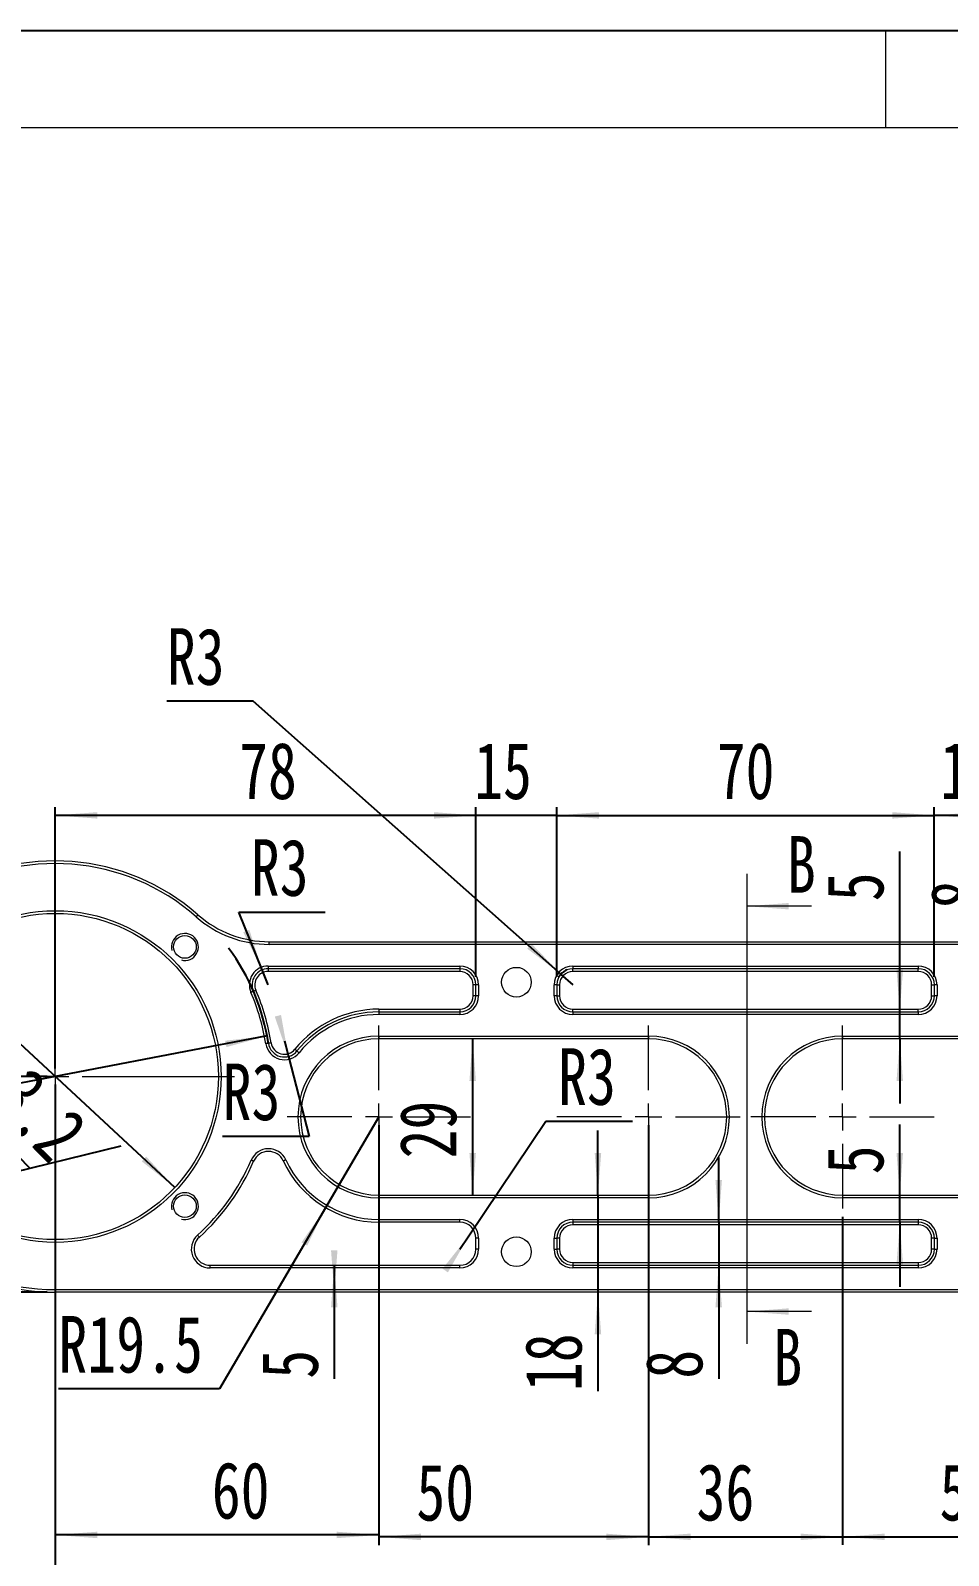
# Model space of a CAD drawing. Header units: millimetres. Extents: x 12 to 1160, y 8 to 1479.
# Drawn here: x 277.2 to 560.9, y 1007.6 to 1479 of the extents above; entities that cross this region are included whole.
import ezdxf

# ---------------------------------------------------------------- set-up
doc = ezdxf.new("R2010")
doc.units = ezdxf.units.MM
doc.linetypes.add('SLD-实线', pattern=[0])
doc.layers.add('图框', color=7, linetype='SLD-实线')
doc.layers.add('标注层', color=96, linetype='SLD-实线')
doc.layers.add('粗实线', color=7, linetype='SLD-实线', lineweight=15)
doc.styles.add('SLDTEXTSTYLE3', font='HYSWLONGFANGSONG.TTF')
doc.dimstyles.new('SLDDIMSTYLE0', dxfattribs={"dimtxt": 17.5, "dimasz": 13, "dimexe": 0, "dimexo": 0.0625, "dimgap": 4.375, "dimtad": 0, "dimtih": 1, "dimtoh": 1, "dimdec": 3, "dimlfac": 3, "dimrnd": 1e-09, "dimzin": 12, "dimdsep": 46, "dimtxsty": 'SLDTEXTSTYLE3', "dimsah": 1, "dimcen": 0, "dimadec": 0, "dimazin": 3, "dimtfac": 1, "dimtdec": 3, "dimtmove": 0, "dimatfit": 3, "dimfxl": 0, "dimfrac": 2, "dimtolj": 1, "dimtzin": 12, "dimarcsym": 0})
doc.dimstyles.new('SLDDIMSTYLE1', dxfattribs={"dimtxt": 17.5, "dimasz": 13, "dimexe": 0, "dimexo": 0.0625, "dimgap": 4.375, "dimtad": 1, "dimlfac": 3, "dimrnd": 1e-09, "dimzin": 12, "dimdsep": 46, "dimtxsty": 'SLDTEXTSTYLE3', "dimsah": 1, "dimcen": 0.09, "dimadec": 0, "dimazin": 3, "dimtfac": 1, "dimtofl": 0, "dimtmove": 0, "dimatfit": 3, "dimfxl": 0, "dimfrac": 2, "dimtolj": 1, "dimtzin": 12, "dimarcsym": 0})
doc.dimstyles.new('SLDDIMSTYLE2', dxfattribs={"dimtxt": 17.5, "dimasz": 13, "dimexe": 0, "dimexo": 0.0625, "dimgap": 4.375, "dimtad": 1, "dimdec": 3, "dimlfac": 3, "dimrnd": 1e-09, "dimzin": 12, "dimdsep": 46, "dimtxsty": 'SLDTEXTSTYLE3', "dimsah": 1, "dimcen": 0.09, "dimadec": 0, "dimazin": 3, "dimtfac": 1, "dimtdec": 3, "dimtofl": 0, "dimtmove": 0, "dimatfit": 3, "dimfxl": 0, "dimfrac": 2, "dimtolj": 1, "dimtzin": 12, "dimarcsym": 0})
doc.dimstyles.new('SLDDIMSTYLE3', dxfattribs={"dimtxt": 17.5, "dimasz": 13, "dimexe": 0, "dimexo": 0.0625, "dimgap": 4.375, "dimtad": 1, "dimdec": 3, "dimlfac": 3, "dimrnd": 1e-09, "dimzin": 12, "dimdsep": 46, "dimtxsty": 'SLDTEXTSTYLE3', "dimsah": 1, "dimcen": 0.09, "dimadec": 0, "dimazin": 3, "dimtfac": 1, "dimtdec": 3, "dimtmove": 0, "dimatfit": 0, "dimfxl": 0, "dimfrac": 2, "dimtolj": 1, "dimtzin": 12, "dimarcsym": 0})
doc.dimstyles.new('SLDDIMSTYLE4', dxfattribs={"dimtxt": 17.5, "dimasz": 13, "dimexe": 0, "dimexo": 0.0625, "dimgap": 4.375, "dimtad": 0, "dimtih": 1, "dimtoh": 1, "dimdec": 3, "dimlfac": 3, "dimrnd": 1e-09, "dimzin": 12, "dimdsep": 46, "dimtxsty": 'SLDTEXTSTYLE3', "dimsah": 1, "dimcen": 0, "dimadec": 0, "dimazin": 3, "dimtfac": 1, "dimtdec": 3, "dimtofl": 0, "dimtmove": 0, "dimatfit": 3, "dimfxl": 0, "dimfrac": 2, "dimtolj": 1, "dimtzin": 12, "dimarcsym": 0})
doc.dimstyles.new('SLDDIMSTYLE5', dxfattribs={"dimtxt": 17.5, "dimasz": 13, "dimexe": 0, "dimexo": 0.0625, "dimgap": 4.375, "dimtad": 0, "dimtih": 1, "dimtoh": 1, "dimdec": 3, "dimlfac": 3, "dimrnd": 1e-09, "dimzin": 12, "dimdsep": 46, "dimtxsty": 'SLDTEXTSTYLE3', "dimsah": 1, "dimcen": 0, "dimadec": 0, "dimazin": 3, "dimtfac": 1, "dimtdec": 3, "dimtofl": 0, "dimtmove": 0, "dimatfit": 3, "dimfxl": 0, "dimfrac": 2, "dimtolj": 1, "dimtzin": 12, "dimarcsym": 0})
doc.dimstyles.new('SLDDIMSTYLE6', dxfattribs={"dimtxt": 17.5, "dimasz": 13, "dimexe": 0, "dimexo": 0.0625, "dimgap": 4.375, "dimtad": 1, "dimlfac": 3, "dimrnd": 1e-09, "dimzin": 12, "dimdsep": 46, "dimtxsty": 'SLDTEXTSTYLE3', "dimsah": 1, "dimcen": 0.09, "dimadec": 0, "dimazin": 3, "dimtol": 1, "dimtp": 0.5, "dimtfac": 1, "dimtmove": 0, "dimatfit": 0, "dimfxl": 0, "dimfrac": 2, "dimtolj": 1, "dimtzin": 0, "dimarcsym": 0})

# ---------------------------------------------------------------- blocks, each defined once
blk = doc.blocks.new('_D_1')
at = {"layer": '标注层'}
for p, q in [((284.86, 1153.17), (284.86, 965.67)), ((711.52, 1153.17), (711.52, 965.67)), ((711.52, 968.17), (284.86, 968.17))]:
    blk.add_line(p, q, dxfattribs=at)
for points in [[(284.86, 968.17), (297.86, 967.17), (297.86, 969.17)], [(711.52, 968.17), (698.52, 969.17), (698.52, 967.17)]]:
    blk.add_solid(points, dxfattribs=at)
at = {"layer": '标注层', "insert": (479.19, 990.73, 0.17), "char_height": 17.5, "attachment_point": 1, "style": 'SLDTEXTSTYLE3'}
blk.add_mtext('256', dxfattribs=at)
blk = doc.blocks.new('_D_2')
at = {"layer": '标注层'}
for p, q in [((350.33, 1168.21), (219.38, 1143.13)), ((219.38, 1143.13), (186.42, 1136.81)), ((186.42, 1136.81), (139.1, 1136.81))]:
    blk.add_line(p, q, dxfattribs=at)
blk.add_arc((284.86, 1155.67), 66.67, 8.6968, 36.5346, dxfattribs=at)
for points in [[(350.33, 1168.21), (337.38, 1166.75), (337.75, 1164.78)], [(219.38, 1143.13), (232.34, 1144.59), (231.96, 1146.55)]]:
    blk.add_solid(points, dxfattribs=at)
at = {"layer": '标注层', "char_height": 17.5, "attachment_point": 1, "style": 'SLDTEXTSTYLE3'}
for s, insert in [('%%c', (139.1, 1159.44, 0.17)), ('80', (159.68, 1159.37, 0.17))]:
    blk.add_mtext(s, dxfattribs=dict(at, insert=insert))
blk = doc.blocks.new('_D_4')
at = {"layer": '标注层'}
for p, q in [((452.57, 1119), (452.57, 1139)), ((452.57, 1119), (452.57, 1089)), ((452.57, 1089), (452.57, 1058.44))]:
    blk.add_line(p, q, dxfattribs=at)
for points in [[(452.57, 1119), (453.57, 1132), (451.57, 1132)], [(452.57, 1089), (451.57, 1076), (453.57, 1076)]]:
    blk.add_solid(points, dxfattribs=at)
at = {"layer": '标注层', "insert": (430.01, 1058.44, 0.17), "char_height": 17.5, "attachment_point": 1, "rotation": 90, "style": 'SLDTEXTSTYLE3'}
blk.add_mtext('18', dxfattribs=at)
blk = doc.blocks.new('_D_5')
at = {"layer": '标注层'}
for p, q in [((284.86, 1153.17), (284.86, 1011.48)), ((384.86, 1140.67), (384.86, 1011.48)), ((384.86, 1013.98), (284.86, 1013.98))]:
    blk.add_line(p, q, dxfattribs=at)
for points in [[(284.86, 1013.98), (297.86, 1012.98), (297.86, 1014.98)], [(384.86, 1013.98), (371.86, 1014.98), (371.86, 1012.98)]]:
    blk.add_solid(points, dxfattribs=at)
at = {"layer": '标注层', "insert": (333.23, 1036.53, 0.17), "char_height": 17.5, "attachment_point": 1, "style": 'SLDTEXTSTYLE3'}
blk.add_mtext('60', dxfattribs=at)
blk = doc.blocks.new('_D_6')
at = {"layer": '标注层'}
for p, q in [((384.86, 1140.67), (384.86, 1010.87)), ((468.19, 1140.67), (468.19, 1010.87)), ((468.19, 1013.37), (384.86, 1013.37))]:
    blk.add_line(p, q, dxfattribs=at)
for points in [[(384.86, 1013.37), (397.86, 1012.37), (397.86, 1014.37)], [(468.19, 1013.37), (455.19, 1014.37), (455.19, 1012.37)]]:
    blk.add_solid(points, dxfattribs=at)
at = {"layer": '标注层', "insert": (396.45, 1035.93, 0.17), "char_height": 17.5, "attachment_point": 1, "style": 'SLDTEXTSTYLE3'}
blk.add_mtext('50', dxfattribs=at)
blk = doc.blocks.new('_D_7')
at = {"layer": '标注层'}
for p, q in [((200.31, 1234.25), (137.66, 1234.25)), ((247.93, 1189.99), (200.31, 1234.25)), ((321.79, 1121.35), (247.93, 1189.99))]:
    blk.add_line(p, q, dxfattribs=at)
for points in [[(247.93, 1189.99), (256.77, 1180.41), (258.13, 1181.87)], [(321.79, 1121.35), (312.95, 1130.93), (311.58, 1129.46)]]:
    blk.add_solid(points, dxfattribs=at)
at = {"layer": '标注层', "char_height": 17.5, "attachment_point": 1, "style": 'SLDTEXTSTYLE3'}
for s, insert in [('%%c', (137.66, 1256.88, -10.17)), ('60.5', (158.23, 1256.81, -10.17))]:
    blk.add_mtext(s, dxfattribs=dict(at, insert=insert))
blk = doc.blocks.new('_D_8')
at = {"layer": '标注层'}
for p, q in [((371.08, 1097.33), (371.08, 1089)), ((371.08, 1089), (371.08, 1062.27))]:
    blk.add_line(p, q, dxfattribs=at)
for points in [[(371.08, 1089), (372.08, 1102), (370.08, 1102)], [(371.08, 1097.33), (370.08, 1084.33), (372.08, 1084.33)]]:
    blk.add_solid(points, dxfattribs=at)
at = {"layer": '标注层', "insert": (348.53, 1062.27, 9.83), "char_height": 17.5, "attachment_point": 1, "rotation": 90, "style": 'SLDTEXTSTYLE3'}
blk.add_mtext('5', dxfattribs=at)
blk = doc.blocks.new('_D_9')
at = {"layer": '标注层'}
for p, q in [((348.8, 1188.63), (341.54, 1206.47)), ((341.54, 1206.47), (368.28, 1206.47)), ((350.69, 1184), (348.8, 1188.63))]:
    blk.add_line(p, q, dxfattribs=at)
blk.add_solid([(348.8, 1188.63), (344.83, 1201.05), (342.97, 1200.3)], dxfattribs=at)
at = {"layer": '标注层', "insert": (345.29, 1229.03, 9.83), "char_height": 17.5, "attachment_point": 1, "style": 'SLDTEXTSTYLE3'}
blk.add_mtext('R3', dxfattribs=at)
blk = doc.blocks.new('_D_10')
at = {"layer": '标注层'}
for p, q in [((355.67, 1166.71), (356.92, 1161.87)), ((356.92, 1161.87), (363.32, 1137.13)), ((363.32, 1137.13), (336.58, 1137.13))]:
    blk.add_line(p, q, dxfattribs=at)
blk.add_solid([(356.92, 1161.87), (354.63, 1174.71), (352.7, 1174.21)], dxfattribs=at)
at = {"layer": '标注层', "insert": (336.58, 1159.69, 9.83), "char_height": 17.5, "attachment_point": 1, "style": 'SLDTEXTSTYLE3'}
blk.add_mtext('R3', dxfattribs=at)
blk = doc.blocks.new('_D_13')
at = {"layer": '标注层'}
for p, q in [((412.65, 1106.48), (436.51, 1141.86)), ((436.51, 1141.86), (463.25, 1141.86)), ((409.86, 1102.33), (412.65, 1106.48))]:
    blk.add_line(p, q, dxfattribs=at)
blk.add_solid([(412.65, 1106.48), (404.56, 1096.26), (406.21, 1095.14)], dxfattribs=at)
at = {"layer": '标注层', "insert": (440.26, 1164.42, -1.5), "char_height": 17.5, "attachment_point": 1, "style": 'SLDTEXTSTYLE3'}
blk.add_mtext('R3', dxfattribs=at)
blk = doc.blocks.new('_D_14')
at = {"layer": '标注层'}
for p, q in [((468.19, 1112.33), (468.19, 1010.9)), ((528.19, 1112.33), (528.19, 1010.9)), ((468.19, 1013.4), (528.19, 1013.4))]:
    blk.add_line(p, q, dxfattribs=at)
for points in [[(468.19, 1013.4), (481.19, 1012.4), (481.19, 1014.4)], [(528.19, 1013.4), (515.19, 1014.4), (515.19, 1012.4)]]:
    blk.add_solid(points, dxfattribs=at)
at = {"layer": '标注层', "insert": (483.03, 1035.96, 0.17), "char_height": 17.5, "attachment_point": 1, "style": 'SLDTEXTSTYLE3'}
blk.add_mtext('36', dxfattribs=at)
blk = doc.blocks.new('_D_15')
at = {"layer": '标注层'}
for p, q in [((200.74, 1155.67), (200.74, 1175.67)), ((282.36, 1155.67), (198.24, 1155.67)), ((200.74, 1155.67), (200.74, 1089)), ((282.36, 1089), (198.24, 1089)), ((200.74, 1089), (200.74, 1069))]:
    blk.add_line(p, q, dxfattribs=at)
for points in [[(200.74, 1155.67), (201.74, 1168.67), (199.74, 1168.67)], [(200.74, 1089), (199.74, 1076), (201.74, 1076)]]:
    blk.add_solid(points, dxfattribs=at)
at = {"layer": '标注层', "attachment_point": 1, "rotation": 90, "style": 'SLDTEXTSTYLE3'}
for s, insert, char_height in [('0.10', (172.35, 1115.83, 0.17), 10.5), ('0', (185.42, 1115.83, 0.17), 10.5), ('+', (172.35, 1109.37, 0.17), 10.5), ('40', (178.18, 1078.69, 0.17), 17.5)]:
    blk.add_mtext(s, dxfattribs=dict(at, insert=insert, char_height=char_height))
blk = doc.blocks.new('_D_17')
at = {"layer": '标注层'}
for p, q in [((489.88, 1110.67), (489.88, 1130.67)), ((489.88, 1110.67), (489.88, 1097.33)), ((489.88, 1097.33), (489.88, 1062.28))]:
    blk.add_line(p, q, dxfattribs=at)
for points in [[(489.88, 1110.67), (490.88, 1123.67), (488.88, 1123.67)], [(489.88, 1097.33), (488.88, 1084.33), (490.88, 1084.33)]]:
    blk.add_solid(points, dxfattribs=at)
at = {"layer": '标注层', "insert": (467.32, 1062.28, 0.17), "char_height": 17.5, "attachment_point": 1, "rotation": 90, "style": 'SLDTEXTSTYLE3'}
blk.add_mtext('8', dxfattribs=at)
blk = doc.blocks.new('_D_18')
at = {"layer": '标注层'}
for p, q in [((545.84, 1119), (545.84, 1140.8)), ((545.84, 1110.67), (545.84, 1119)), ((545.84, 1110.67), (545.84, 1090.67))]:
    blk.add_line(p, q, dxfattribs=at)
for points in [[(545.84, 1119), (546.84, 1132), (544.84, 1132)], [(545.84, 1110.67), (544.84, 1097.67), (546.84, 1097.67)]]:
    blk.add_solid(points, dxfattribs=at)
at = {"layer": '标注层', "insert": (523.28, 1125.46, 0.17), "char_height": 17.5, "attachment_point": 1, "rotation": 90, "style": 'SLDTEXTSTYLE3'}
blk.add_mtext('5', dxfattribs=at)
blk = doc.blocks.new('_D_20')
at = {"layer": '标注层'}
for p, q in [((384.86, 1143.17), (368.42, 1115.13)), ((368.42, 1115.13), (335.58, 1059.11)), ((335.58, 1059.11), (285.84, 1059.11))]:
    blk.add_line(p, q, dxfattribs=at)
blk.add_solid([(368.42, 1115.13), (360.98, 1104.42), (362.71, 1103.41)], dxfattribs=at)
at = {"layer": '标注层', "insert": (285.84, 1081.66, 0.17), "char_height": 17.5, "attachment_point": 1, "style": 'SLDTEXTSTYLE3'}
blk.add_mtext('R19.5', dxfattribs=at)
blk = doc.blocks.new('_D_21')
at = {"layer": '标注层'}
for p, q in [((611.52, 1140.67), (611.52, 1010.9)), ((528.19, 1112.33), (528.19, 1010.9)), ((528.19, 1013.4), (611.52, 1013.4))]:
    blk.add_line(p, q, dxfattribs=at)
for points in [[(528.19, 1013.4), (541.19, 1012.4), (541.19, 1014.4)], [(611.52, 1013.4), (598.52, 1014.4), (598.52, 1012.4)]]:
    blk.add_solid(points, dxfattribs=at)
at = {"layer": '标注层', "insert": (558.14, 1035.96, 0.17), "char_height": 17.5, "attachment_point": 1, "style": 'SLDTEXTSTYLE3'}
blk.add_mtext('50', dxfattribs=at)
blk = doc.blocks.new('_D_23')
at = {"layer": '标注层'}
blk.add_line((413.85, 1167.33), (413.85, 1119), dxfattribs=at)
for points in [[(413.85, 1167.33), (412.85, 1154.33), (414.85, 1154.33)], [(413.85, 1119), (414.85, 1132), (412.85, 1132)]]:
    blk.add_solid(points, dxfattribs=at)
at = {"layer": '标注层', "insert": (391.29, 1130.36, 0.17), "char_height": 17.5, "attachment_point": 1, "rotation": 90, "style": 'SLDTEXTSTYLE3'}
blk.add_mtext('29', dxfattribs=at)
blk = doc.blocks.new('_D_24')
at = {"layer": '标注层'}
for p, q in [((577.95, 1189), (577.95, 1222.73)), ((584.02, 1189), (575.45, 1189)), ((577.95, 1175.67), (577.95, 1189)), ((584.02, 1175.67), (575.45, 1175.67)), ((577.95, 1175.67), (577.95, 1155.67))]:
    blk.add_line(p, q, dxfattribs=at)
for points in [[(577.95, 1189), (578.95, 1202), (576.95, 1202)], [(577.95, 1175.67), (576.95, 1162.67), (578.95, 1162.67)]]:
    blk.add_solid(points, dxfattribs=at)
at = {"layer": '标注层', "insert": (555.4, 1207.41, 0.17), "char_height": 17.5, "attachment_point": 1, "rotation": 90, "style": 'SLDTEXTSTYLE3'}
blk.add_mtext('8', dxfattribs=at)
blk = doc.blocks.new('_D_25')
at = {"layer": '标注层'}
for p, q in [((545.84, 1175.67), (545.84, 1225.19)), ((545.84, 1167.33), (545.84, 1175.67)), ((545.84, 1167.33), (545.84, 1147.33))]:
    blk.add_line(p, q, dxfattribs=at)
for points in [[(545.84, 1175.67), (546.84, 1188.67), (544.84, 1188.67)], [(545.84, 1167.33), (544.84, 1154.33), (546.84, 1154.33)]]:
    blk.add_solid(points, dxfattribs=at)
at = {"layer": '标注层', "insert": (523.28, 1209.86, 0.17), "char_height": 17.5, "attachment_point": 1, "rotation": 90, "style": 'SLDTEXTSTYLE3'}
blk.add_mtext('5', dxfattribs=at)
blk = doc.blocks.new('_D_26')
at = {"layer": '标注层'}
for p, q in [((414.86, 1236.39), (394.86, 1236.39)), ((414.86, 1186.5), (414.86, 1238.89)), ((439.86, 1236.39), (414.86, 1236.39)), ((439.86, 1186.5), (439.86, 1238.89)), ((439.86, 1236.39), (459.86, 1236.39))]:
    blk.add_line(p, q, dxfattribs=at)
for points in [[(414.86, 1236.39), (401.86, 1237.39), (401.86, 1235.39)], [(439.86, 1236.39), (452.86, 1235.39), (452.86, 1237.39)]]:
    blk.add_solid(points, dxfattribs=at)
at = {"layer": '标注层', "insert": (414.3, 1258.95, 0.17), "char_height": 17.5, "attachment_point": 1, "style": 'SLDTEXTSTYLE3'}
blk.add_mtext('15', dxfattribs=at)
blk = doc.blocks.new('_D_27')
at = {"layer": '标注层'}
for p, q in [((439.86, 1186.5), (439.86, 1238.89)), ((439.86, 1236.39), (556.52, 1236.39)), ((556.52, 1186.5), (556.52, 1238.89))]:
    blk.add_line(p, q, dxfattribs=at)
for points in [[(439.86, 1236.39), (452.86, 1235.39), (452.86, 1237.39)], [(556.52, 1236.39), (543.52, 1237.39), (543.52, 1235.39)]]:
    blk.add_solid(points, dxfattribs=at)
at = {"layer": '标注层', "insert": (489.27, 1258.95, 0.17), "char_height": 17.5, "attachment_point": 1, "style": 'SLDTEXTSTYLE3'}
blk.add_mtext('70', dxfattribs=at)
blk = doc.blocks.new('_D_28')
at = {"layer": '标注层'}
for p, q in [((556.52, 1186.5), (556.52, 1238.89)), ((581.52, 1236.39), (556.52, 1236.39)), ((581.52, 1186.5), (581.52, 1238.89))]:
    blk.add_line(p, q, dxfattribs=at)
for points in [[(556.52, 1236.39), (569.52, 1235.39), (569.52, 1237.39)], [(581.52, 1236.39), (568.52, 1237.39), (568.52, 1235.39)]]:
    blk.add_solid(points, dxfattribs=at)
at = {"layer": '标注层', "insert": (558.35, 1258.95, 0.17), "char_height": 17.5, "attachment_point": 1, "style": 'SLDTEXTSTYLE3'}
blk.add_mtext('15', dxfattribs=at)
blk = doc.blocks.new('_D_29')
at = {"layer": '标注层'}
for p, q in [((284.86, 1158.17), (284.86, 1238.89)), ((414.86, 1236.39), (284.86, 1236.39)), ((414.86, 1186.5), (414.86, 1238.89))]:
    blk.add_line(p, q, dxfattribs=at)
for points in [[(284.86, 1236.39), (297.86, 1235.39), (297.86, 1237.39)], [(414.86, 1236.39), (401.86, 1237.39), (401.86, 1235.39)]]:
    blk.add_solid(points, dxfattribs=at)
at = {"layer": '标注层', "insert": (341.66, 1258.95, 0.17), "char_height": 17.5, "attachment_point": 1, "style": 'SLDTEXTSTYLE3'}
blk.add_mtext('78', dxfattribs=at)
blk = doc.blocks.new('_D_30')
at = {"layer": '标注层'}
for p, q in [((346.07, 1271.7), (319.33, 1271.7)), ((441.12, 1187.32), (346.07, 1271.7)), ((444.86, 1184), (441.12, 1187.32))]:
    blk.add_line(p, q, dxfattribs=at)
blk.add_arc((444.86, 1184), 5, 111.8382, 153.4349, dxfattribs=at)
blk.add_solid([(441.12, 1187.32), (432.06, 1196.7), (430.73, 1195.2)], dxfattribs=at)
at = {"layer": '标注层', "insert": (319.33, 1294.26, 0.17), "char_height": 17.5, "attachment_point": 1, "style": 'SLDTEXTSTYLE3'}
blk.add_mtext('R3', dxfattribs=at)
blk = doc.blocks.new('SW_CENTERMARKSYMBOL_3')
at = {"color": 0, "linetype": 'SLD-实线', "lineweight": 0}
for p, q in [((0, 8.33), (0, 55.42)), ((-8.33, 0), (-55.42, 0)), ((0, 0), (-4.17, 0)), ((0, 0), (0, 4.17)), ((0, 0), (0, -4.17)), ((0, 0), (4.17, 0)), ((8.33, 0), (55.42, 0)), ((0, -8.33), (0, -55.42))]:
    blk.add_line(p, q, dxfattribs=at)
blk = doc.blocks.new('SW_CENTERMARKSYMBOL_4')
at = {"color": 0, "linetype": 'SLD-实线', "lineweight": 0}
for p, q in [((0, 8.33), (0, 28.33)), ((-8.33, 0), (-28.33, 0)), ((0, 0), (-4.17, 0)), ((0, 0), (0, 4.17)), ((0, 0), (0, -4.17)), ((0, 0), (4.17, 0)), ((8.33, 0), (28.33, 0)), ((0, -8.33), (0, -28.33))]:
    blk.add_line(p, q, dxfattribs=at)
blk = doc.blocks.new('SW_CENTERMARKSYMBOL_5')
at = {"color": 0, "linetype": 'SLD-实线', "lineweight": 0}
for p, q in [((0, 8.33), (0, 28.33)), ((0, 8.33), (0, 28.33)), ((-8.33, 0), (-28.33, 0)), ((-8.33, 0), (-28.33, 0)), ((0, 0), (-4.17, 0)), ((0, 0), (-4.17, 0)), ((0, 0), (0, 4.17)), ((0, 0), (0, 4.17)), ((0, 0), (0, -4.17)), ((0, 0), (4.17, 0)), ((0, 0), (0, -4.17)), ((0, 0), (4.17, 0)), ((8.33, 0), (28.33, 0)), ((8.33, 0), (28.33, 0)), ((0, -8.33), (0, -28.33)), ((0, -8.33), (0, -28.33))]:
    blk.add_line(p, q, dxfattribs=at)
blk = doc.blocks.new('SW_CENTERMARKSYMBOL_6')
at = {"color": 0, "linetype": 'SLD-实线', "lineweight": 0}
for p, q in [((0, 8.33), (0, 28.33)), ((0, 8.33), (0, 28.33)), ((-8.33, 0), (-28.33, 0)), ((-8.33, 0), (-28.33, 0)), ((0, 0), (-4.17, 0)), ((0, 0), (-4.17, 0)), ((0, 0), (0, 4.17)), ((0, 0), (0, 4.17)), ((0, 0), (0, -4.17)), ((0, 0), (4.17, 0)), ((0, 0), (0, -4.17)), ((0, 0), (4.17, 0)), ((8.33, 0), (28.33, 0)), ((8.33, 0), (28.33, 0)), ((0, -8.33), (0, -28.33)), ((0, -8.33), (0, -28.33))]:
    blk.add_line(p, q, dxfattribs=at)
blk = doc.blocks.new('SW_SFSYMBOL_1')
at = {"layer": '标注层', "color": 0}
for p, q in [((-12.16, -23.31), (-4.62, 4.71)), ((16.02, -16.36), (-4.62, 4.71)), ((-12.16, -23.31), (44.2, -9.41))]:
    blk.add_line(p, q, dxfattribs=at)
at = {"layer": '标注层', "color": 0, "insert": (16.12, 15.78), "char_height": 17.5, "attachment_point": 1, "rotation": 314.3885, "style": 'SLDTEXTSTYLE3'}
blk.add_mtext('3.2', dxfattribs=at)

msp = doc.modelspace()

# ---------------------------------------------------------------- linework, layer by layer
at = {"color": 7, "linetype": 'SLD-实线', "lineweight": 0}
for p, q in [((498.55657, 1218.32433), (498.55657, 1073.03447)), ((518.55657, 1208.32433), (498.55657, 1208.32433)), ((518.55657, 1083.03447), (498.55657, 1083.03447))]:
    msp.add_line(p, q, dxfattribs=at)
at = {"color": 7, "linetype": 'SLD-实线', "lineweight": 15}
for p, q in [((351.00165, 1196.5016), (351.00165, 1197.33494)), ((351.00165, 1197.33494), (645.38075, 1197.33494)), ((645.38075, 1196.5016), (351.00165, 1196.5016)), ((350.68592, 1189.83494), (350.68592, 1189.0016)), ((350.68592, 1189.83494), (409.85787, 1189.83494)), ((409.85787, 1189.0016), (350.68592, 1189.0016)), ((350.68592, 1189.0016), (350.68592, 1188.16827)), ((409.85787, 1188.16827), (350.68592, 1188.16827)), ((409.85787, 1189.83494), (409.85787, 1189.0016)), ((409.85787, 1189.0016), (409.85787, 1188.16827)), ((444.85786, 1189.83494), (551.52454, 1189.83494)), ((444.85786, 1189.83494), (444.85786, 1189.0016)), ((551.52454, 1189.0016), (444.85786, 1189.0016)), ((444.85786, 1188.16827), (444.85786, 1189.0016)), ((551.52454, 1188.16827), (444.85786, 1188.16827)), ((551.52454, 1189.83494), (551.52454, 1189.0016)), ((551.52454, 1188.16827), (551.52454, 1189.0016)), ((414.85787, 1184.0016), (414.02453, 1184.0016)), ((414.02453, 1180.66827), (414.02453, 1184.0016)), ((415.6912, 1184.0016), (414.85787, 1184.0016)), ((414.85787, 1180.66827), (414.85787, 1184.0016)), ((415.6912, 1184.0016), (415.6912, 1180.66827)), ((439.02453, 1180.66827), (439.02453, 1184.0016)), ((439.85787, 1184.0016), (439.02453, 1184.0016)), ((439.85787, 1184.0016), (439.85787, 1180.66827)), ((439.85787, 1184.0016), (440.6912, 1184.0016)), ((440.6912, 1184.0016), (440.6912, 1180.66827)), ((555.6912, 1184.0016), (556.52453, 1184.0016)), ((555.6912, 1180.66827), (555.6912, 1184.0016)), ((557.35787, 1184.0016), (556.52453, 1184.0016)), ((556.52453, 1180.66827), (556.52453, 1184.0016)), ((557.35787, 1184.0016), (557.35787, 1180.66827)), ((414.85787, 1180.66827), (414.02453, 1180.66827)), ((415.6912, 1180.66827), (414.85787, 1180.66827)), ((439.85787, 1180.66827), (439.02453, 1180.66827)), ((439.85787, 1180.66827), (440.6912, 1180.66827)), ((555.6912, 1180.66827), (556.52453, 1180.66827)), ((557.35787, 1180.66827), (556.52453, 1180.66827)), ((384.85786, 1176.5016), (409.85787, 1176.5016)), ((384.85786, 1176.5016), (384.85786, 1175.66827)), ((384.85786, 1175.66827), (409.85787, 1175.66827)), ((384.85786, 1175.66827), (384.85786, 1174.83494)), ((409.85787, 1174.83494), (384.85786, 1174.83494)), ((409.85787, 1176.5016), (409.85787, 1175.66827)), ((409.85787, 1175.66827), (409.85787, 1174.83494)), ((444.85786, 1175.66827), (444.85786, 1176.5016)), ((444.85786, 1176.5016), (551.52454, 1176.5016)), ((444.85786, 1175.66827), (444.85786, 1174.83494)), ((444.85786, 1175.66827), (551.52454, 1175.66827)), ((551.52454, 1174.83494), (444.85786, 1174.83494)), ((551.52454, 1175.66827), (551.52454, 1176.5016)), ((551.52454, 1175.66827), (551.52454, 1174.83494)), ((384.85786, 1168.16827), (468.1912, 1168.16827)), ((384.85786, 1168.16827), (384.85786, 1167.33494)), ((468.1912, 1167.33494), (384.85786, 1167.33494)), ((468.1912, 1168.16827), (468.1912, 1167.33494)), ((528.1912, 1168.16827), (611.52454, 1168.16827)), ((528.1912, 1168.16827), (528.1912, 1167.33494)), ((611.52454, 1167.33494), (528.1912, 1167.33494)), ((384.85786, 1119.0016), (384.85786, 1118.16827)), ((384.85786, 1119.0016), (468.1912, 1119.0016)), ((468.1912, 1118.16827), (384.85786, 1118.16827)), ((468.1912, 1119.0016), (468.1912, 1118.16827)), ((528.1912, 1119.0016), (528.1912, 1118.16827)), ((528.1912, 1119.0016), (611.52454, 1119.0016)), ((611.52454, 1118.16827), (528.1912, 1118.16827)), ((384.85786, 1110.66827), (384.85786, 1111.5016)), ((384.85786, 1111.5016), (409.85787, 1111.5016)), ((409.85787, 1110.66827), (384.85786, 1110.66827)), ((409.85787, 1110.66827), (409.85787, 1111.5016)), ((444.85786, 1111.5016), (551.52454, 1111.5016)), ((444.85786, 1111.5016), (444.85786, 1110.66827)), ((551.52454, 1110.66827), (444.85786, 1110.66827)), ((444.85786, 1110.66827), (444.85786, 1109.83494)), ((551.52454, 1109.83494), (444.85786, 1109.83494)), ((551.52454, 1111.5016), (551.52454, 1110.66827)), ((551.52454, 1110.66827), (551.52454, 1109.83494)), ((415.6912, 1105.66827), (414.85787, 1105.66827)), ((414.85787, 1102.33493), (414.85787, 1105.66827)), ((415.6912, 1105.66827), (415.6912, 1102.33493)), ((439.02453, 1102.33493), (439.02453, 1105.66827)), ((439.02453, 1105.66827), (439.85787, 1105.66827)), ((439.85787, 1105.66827), (439.85787, 1102.33493)), ((440.6912, 1105.66827), (439.85787, 1105.66827)), ((440.6912, 1105.66827), (440.6912, 1102.33493)), ((555.6912, 1102.33493), (555.6912, 1105.66827)), ((556.52453, 1105.66827), (555.6912, 1105.66827)), ((556.52453, 1105.66827), (557.35787, 1105.66827)), ((556.52453, 1102.33493), (556.52453, 1105.66827)), ((557.35787, 1105.66827), (557.35787, 1102.33493)), ((415.6912, 1102.33493), (414.85787, 1102.33493)), ((439.02453, 1102.33493), (439.85787, 1102.33493)), ((440.6912, 1102.33493), (439.85787, 1102.33493)), ((556.52453, 1102.33493), (555.6912, 1102.33493)), ((556.52453, 1102.33493), (557.35787, 1102.33493)), ((332.72923, 1096.5016), (332.72923, 1097.33494)), ((332.72923, 1097.33494), (409.85787, 1097.33494)), ((409.85787, 1096.5016), (332.72923, 1096.5016)), ((409.85787, 1096.5016), (409.85787, 1097.33494)), ((444.85786, 1098.16827), (551.52454, 1098.16827)), ((444.85786, 1098.16827), (444.85786, 1097.33494)), ((444.85786, 1097.33494), (551.52454, 1097.33494)), ((444.85786, 1097.33494), (444.85786, 1096.5016)), ((551.52454, 1096.5016), (444.85786, 1096.5016)), ((551.52454, 1098.16827), (551.52454, 1097.33494)), ((551.52454, 1097.33494), (551.52454, 1096.5016)), ((284.85786, 1089.83493), (711.52454, 1089.83493)), ((284.85786, 1089.83493), (284.85786, 1089.0016)), ((711.52454, 1089.0016), (284.85786, 1089.0016))]:
    msp.add_line(p, q, dxfattribs=at)
at = {"color": 7, "linetype": 'SLD-实线', "lineweight": 15, "flags": 128}
for points in [[(328.40253, 1205.04327), (328.51006, 1205.1652), (328.61345, 1205.28245), (328.70876, 1205.3905), (328.79228, 1205.48521), (328.86082, 1205.56294), (328.91176, 1205.62069), (328.94313, 1205.65626), (328.95372, 1205.66827)], [(346.09327, 1182.02486), (346.07856, 1182.01853), (346.03501, 1181.99978), (345.96427, 1181.96933), (345.86907, 1181.92836), (345.75309, 1181.87844), (345.62074, 1181.82148), (345.47716, 1181.75968), (345.32782, 1181.6954)], [(346.09327, 1182.02486), (346.10797, 1182.03119), (346.15154, 1182.04994), (346.22227, 1182.08038), (346.31746, 1182.12135), (346.43345, 1182.17128), (346.56579, 1182.22824), (346.70939, 1182.29004), (346.85871, 1182.35432)], [(350.72843, 1165.94025), (350.71261, 1165.93779), (350.66576, 1165.93048), (350.58966, 1165.91861), (350.48726, 1165.90265), (350.36249, 1165.88319), (350.22014, 1165.86099), (350.06569, 1165.8369), (349.90505, 1165.81185)], [(351.55182, 1166.06865), (351.39118, 1166.0436), (351.23672, 1166.01952), (351.09436, 1165.99732), (350.96959, 1165.97786), (350.86719, 1165.96189), (350.7911, 1165.95003), (350.74425, 1165.94272), (350.72843, 1165.94025)], [(358.91196, 1164.09483), (359.03851, 1163.99277), (359.16019, 1163.89462), (359.27233, 1163.80418), (359.37062, 1163.7249), (359.45129, 1163.65984), (359.51123, 1163.61149), (359.54814, 1163.58172), (359.56061, 1163.57167)], [(359.56061, 1163.57167), (359.57307, 1163.56161), (359.60998, 1163.53184), (359.66992, 1163.4835), (359.7506, 1163.41844), (359.84888, 1163.33916), (359.96103, 1163.24871), (360.08271, 1163.15057), (360.20925, 1163.0485)], [(346.17316, 1129.49806), (346.15843, 1129.50434), (346.11482, 1129.52296), (346.04399, 1129.55319), (345.94867, 1129.59387), (345.83253, 1129.64344), (345.70002, 1129.7), (345.55623, 1129.76136), (345.40671, 1129.82518)], [(355.31661, 1129.61969), (355.33116, 1129.62636), (355.37426, 1129.64613), (355.44426, 1129.67824), (355.53846, 1129.72144), (355.65325, 1129.77408), (355.78421, 1129.83414), (355.9263, 1129.89931), (356.07408, 1129.96709)], [(329.38936, 1106.05587), (329.37866, 1106.06778), (329.34699, 1106.10307), (329.29555, 1106.16038), (329.22633, 1106.2375), (329.14197, 1106.33148), (329.04574, 1106.4387), (328.94132, 1106.55504), (328.83271, 1106.67602)]]:
    msp.add_lwpolyline(points, dxfattribs=at)
at = {"color": 7, "linetype": 'SLD-实线', "lineweight": 15}
for centre, radius in [((284.85787, 1155.66827), 51.25), ((284.85787, 1155.66827), 50.41667), ((324.92725, 1195.73765), 3.5), ((427.35787, 1184.83494), 4.58333), ((324.92725, 1115.59889), 3.5), ((427.35787, 1101.5016), 4.58333)]:
    msp.add_circle(centre, radius, dxfattribs=at)
for centre, radius, start, end in [((284.85787, 1155.66827), 66.66667, 48.5903779, 270), ((284.85787, 1155.66827), 65.83333, 48.5903779, 270), ((351.00165, 1230.66827), 34.16667, 228.5903779, 270), ((351.00165, 1230.66827), 33.33333, 228.5903779, 270), ((350.68593, 1184.0016), 5.83333, 90, 203.2877319), ((350.68593, 1184.0016), 5, 90, 203.2877319), ((350.68593, 1184.0016), 4.16667, 90, 203.2877319), ((409.85787, 1184.0016), 5.83333, 0, 90), ((409.85787, 1184.0016), 5, 0, 90), ((409.85787, 1184.0016), 4.16667, 0, 90), ((444.85787, 1184.0016), 5.83333, 90, 180), ((444.85787, 1184.0016), 5, 90, 180), ((444.85787, 1184.0016), 4.16667, 90, 180), ((551.52453, 1184.0016), 5.83333, 0, 90), ((551.52453, 1184.0016), 5, 0, 90), ((551.52453, 1184.0016), 4.16667, 0, 90), ((284.85787, 1155.66827), 65.83333, 8.8634279, 23.2877319), ((284.85787, 1155.66827), 66.66667, 8.8634279, 23.2877319), ((284.85787, 1155.66827), 67.5, 8.8634279, 23.2877319), ((409.85787, 1180.66827), 5.83333, 270, 0), ((409.85787, 1180.66827), 5, 270, 0), ((409.85787, 1180.66827), 4.16667, 270, 0), ((444.85787, 1180.66827), 5.83333, 180, 270), ((444.85787, 1180.66827), 5, 180, 270), ((444.85787, 1180.66827), 4.16667, 180, 270), ((551.52453, 1180.66827), 5.83333, 270, 0), ((551.52453, 1180.66827), 5, 270, 0), ((551.52453, 1180.66827), 4.16667, 270, 0), ((384.85787, 1143.16827), 33.33333, 90, 141.112237), ((384.85787, 1143.16827), 32.5, 90, 141.112237), ((384.85787, 1143.16827), 31.66667, 90, 141.112237), ((355.66872, 1166.71065), 5.83333, 188.8634279, 321.112237), ((355.66872, 1166.71065), 5, 188.8634279, 321.112237), ((355.66872, 1166.71065), 4.16667, 188.8634279, 321.112237), ((384.85787, 1143.16827), 25, 90, 270), ((384.85787, 1143.16827), 24.16667, 90, 270), ((468.1912, 1143.16827), 25, 270, 90), ((468.1912, 1143.16827), 24.16667, 270, 90), ((528.1912, 1143.16827), 25, 90, 270), ((528.1912, 1143.16827), 24.16667, 90, 270), ((350.7718, 1127.53529), 5.83333, 24.6377303, 156.8865394), ((350.7718, 1127.53529), 5, 24.6377303, 156.8865394), ((284.85787, 1155.66827), 65.83333, 311.9107659, 336.8865394), ((284.85787, 1155.66827), 66.66667, 311.9107659, 336.8865394), ((384.85787, 1143.16827), 32.5, 204.6377303, 270), ((384.85787, 1143.16827), 31.66667, 204.6377303, 270), ((409.85787, 1105.66827), 5.83333, 0, 90), ((409.85787, 1105.66827), 5, 0, 90), ((444.85787, 1105.66827), 5.83333, 90, 180), ((444.85787, 1105.66827), 5, 90, 180), ((444.85787, 1105.66827), 4.16667, 90, 180), ((551.52453, 1105.66827), 5.83333, 0, 90), ((551.52453, 1105.66827), 5, 0, 90), ((551.52453, 1105.66827), 4.16667, 0, 90), ((332.72922, 1102.33494), 5.83333, 131.9107659, 270), ((332.72922, 1102.33494), 5, 131.9107659, 270), ((409.85787, 1102.33494), 5.83333, 270, 0), ((409.85787, 1102.33494), 5, 270, 0), ((444.85787, 1102.33494), 5.83333, 180, 270), ((444.85787, 1102.33494), 5, 180, 270), ((444.85787, 1102.33494), 4.16667, 180, 270), ((551.52453, 1102.33494), 5.83333, 270, 0), ((551.52453, 1102.33494), 5, 270, 0), ((551.52453, 1102.33494), 4.16667, 270, 0)]:
    msp.add_arc(centre, radius, start, end, dxfattribs=at)
at = {"color": 7, "linetype": 'SLD-实线', "lineweight": 0}
for centre in [(324.92725, 1195.73765), (324.92725, 1115.59889)]:
    msp.add_arc(centre, 4.16667, 255, 195, dxfattribs=at)
for points in [[(498.55657, 1208.32433), (511.55657, 1207.32433), (511.55657, 1209.32433)], [(498.55657, 1083.03447), (511.55657, 1082.03447), (511.55657, 1084.03447)]]:
    msp.add_solid(points, dxfattribs=at)
at = {"layer": '图框'}
msp.add_line((12.5, 1479), (1039, 1479), dxfattribs=at)
at = {"layer": '粗实线'}
for p, q in [((541.5, 1449), (541.5, 1479)), ((74, 1449), (1009, 1449))]:
    msp.add_line(p, q, dxfattribs=at)

# ---------------------------------------------------------------- block references
at = {"color": 7, "linetype": 'Continuous', "lineweight": 0}
for name, p in [('SW_CENTERMARKSYMBOL_3', (284.85787, 1155.66827)), ('SW_CENTERMARKSYMBOL_4', (384.85787, 1143.16827)), ('SW_CENTERMARKSYMBOL_5', (468.1912, 1143.16827)), ('SW_CENTERMARKSYMBOL_6', (528.1912, 1143.16827))]:
    msp.add_blockref(name, p, dxfattribs=at)
at = {"layer": '标注层'}
msp.add_blockref('SW_SFSYMBOL_1', (260.99323, 1143.7116), dxfattribs=at)

# ---------------------------------------------------------------- texts
at = {"color": 7, "linetype": 'Continuous', "char_height": 17.5, "attachment_point": 1, "style": 'SLDTEXTSTYLE3'}
for insert in [(510.98307, 1229.98806), (506.77696, 1077.66346)]:
    msp.add_mtext('B', dxfattribs=dict(at, insert=insert))

# ---------------------------------------------------------------- dimensions: what is measured, and where the dimension line sits
at = {"layer": '标注层'}
for center, mpoint, dimstyle, picture, middle in [((444.85787, 1184.0016), (441.11869, 1187.32102), 'SLDDIMSTYLE4', '_D_30', (330.82428, 1282.52693)), ((350.68593, 1184.0016), (348.8011, 1188.63274), 'SLDDIMSTYLE4', '_D_9', (356.78706, 1217.30052)), ((355.66872, 1166.71065), (356.92071, 1161.86994), 'SLDDIMSTYLE5', '_D_10', (348.07302, 1147.95759)), ((409.85787, 1102.33494), (412.65297, 1106.48071), 'SLDDIMSTYLE5', '_D_13', (451.75173, 1152.68709)), ((384.85787, 1143.16827), (368.42111, 1115.1311), 'SLDDIMSTYLE4', '_D_20', (308.83328, 1069.93389))]:
    dim = msp.add_radius_dim(center=center, mpoint=mpoint, dimstyle=dimstyle, dxfattribs=at)
    dim.commit()
    dim.dimension.update_dxf_attribs({"geometry": picture, "text_midpoint": middle, "dimtype": 164})
for base, p1, p2, angle, dimstyle, picture, middle in [((284.85787, 1236.38964), (414.85787, 1184.0016), (284.85787, 1155.66827), 0, 'SLDDIMSTYLE2', '_D_29', (353.14792, 1236.38964)), ((556.52453, 1236.38964), (439.85787, 1184.0016), (556.52453, 1184.0016), 0, 'SLDDIMSTYLE2', '_D_27', (500.76524, 1236.38964)), ((545.84256, 1175.66827), (528.1912, 1167.33494), (551.52453, 1175.66827), 90, 'SLDDIMSTYLE3', '_D_25', (545.84256, 1217.52347)), ((577.95408, 1189.0016), (586.52453, 1175.66827), (586.52453, 1189.0016), 90, 'SLDDIMSTYLE3', '_D_24', (577.95408, 1215.0693)), ((200.73774, 1089.0016), (284.85787, 1155.66827), (284.85787, 1089.0016), 90, 'SLDDIMSTYLE6', '_D_15', (200.73774, 1106.46944)), ((403.0253, 1119.0016), (384.85787, 1167.33494), (384.85787, 1119.0016), 90, 'SLDDIMSTYLE2', '_D_23', (403.0253, 1141.85896)), ((284.85787, 979.0016), (711.52453, 1155.66827), (284.85787, 1155.66827), 0, 'SLDDIMSTYLE1', '_D_1', (494.52342, 979.0016)), ((284.85787, 1024.80372), (384.85787, 1143.16827), (284.85787, 1155.66827), 0, 'SLDDIMSTYLE2', '_D_5', (344.72749, 1024.80372)), ((384.85787, 1024.1998), (468.1912, 1143.16827), (384.85787, 1143.16827), 0, 'SLDDIMSTYLE2', '_D_6', (407.95598, 1024.1998)), ((545.84256, 1119.0016), (551.52453, 1110.66827), (528.1912, 1119.0016), 90, 'SLDDIMSTYLE3', '_D_18', (545.84256, 1133.12833)), ((611.52453, 1013.40367), (528.1912, 1114.83494), (611.52453, 1143.16827), 0, 'SLDDIMSTYLE2', '_D_21', (569.64524, 1013.40367)), ((441.73893, 1089.0016), (468.1912, 1119.0016), (284.85787, 1089.0016), 90, 'SLDDIMSTYLE3', '_D_4', (441.73893, 1069.93389)), ((489.88043, 1097.33494), (444.85787, 1110.66827), (444.85787, 1097.33494), 90, 'SLDDIMSTYLE3', '_D_17', (489.88043, 1069.93389)), ((360.25685, 1089.0016), (332.72922, 1097.33494), (284.85787, 1089.0016), 90, 'SLDDIMSTYLE2', '_D_8', (360.25685, 1069.93389))]:
    dim = msp.add_linear_dim(base=base, p1=p1, p2=p2, angle=angle, dimstyle=dimstyle, dxfattribs=at)
    dim.commit()
    dim.dimension.update_dxf_attribs({"geometry": picture, "text_midpoint": middle, "dimtype": 160})
for base, p1, p2, dimstyle, picture, middle in [((414.85787, 1236.38964), (439.85787, 1184.0016), (414.85787, 1184.0016), 'SLDDIMSTYLE3', '_D_26', (425.80775, 1236.38964)), ((556.52453, 1236.38964), (581.52453, 1184.0016), (556.52453, 1184.0016), 'SLDDIMSTYLE2', '_D_28', (569.86089, 1236.38964)), ((528.1912, 1013.40367), (468.1912, 1114.83494), (528.1912, 1114.83494), 'SLDDIMSTYLE2', '_D_14', (494.52342, 1013.40367))]:
    dim = msp.add_linear_dim(base=base, p1=p1, p2=p2, dimstyle=dimstyle, dxfattribs=at)
    dim.commit()
    dim.dimension.update_dxf_attribs({"geometry": picture, "text_midpoint": middle, "dimtype": 160})
for p1, p2, picture, middle in [((247.9286, 1189.99129), (321.78714, 1121.34526), '_D_7', (167.10673, 1247.67609)), ((219.38174, 1143.1255), (350.334, 1168.21104), '_D_2', (160.88518, 1150.23632))]:
    dim = msp.add_diameter_dim_2p(p1=p1, p2=p2, dimstyle='SLDDIMSTYLE0', dxfattribs=at)
    dim.commit()
    dim.dimension.update_dxf_attribs({"geometry": picture, "text_midpoint": middle, "dimtype": 163})

doc.saveas('drawing.dxf')
